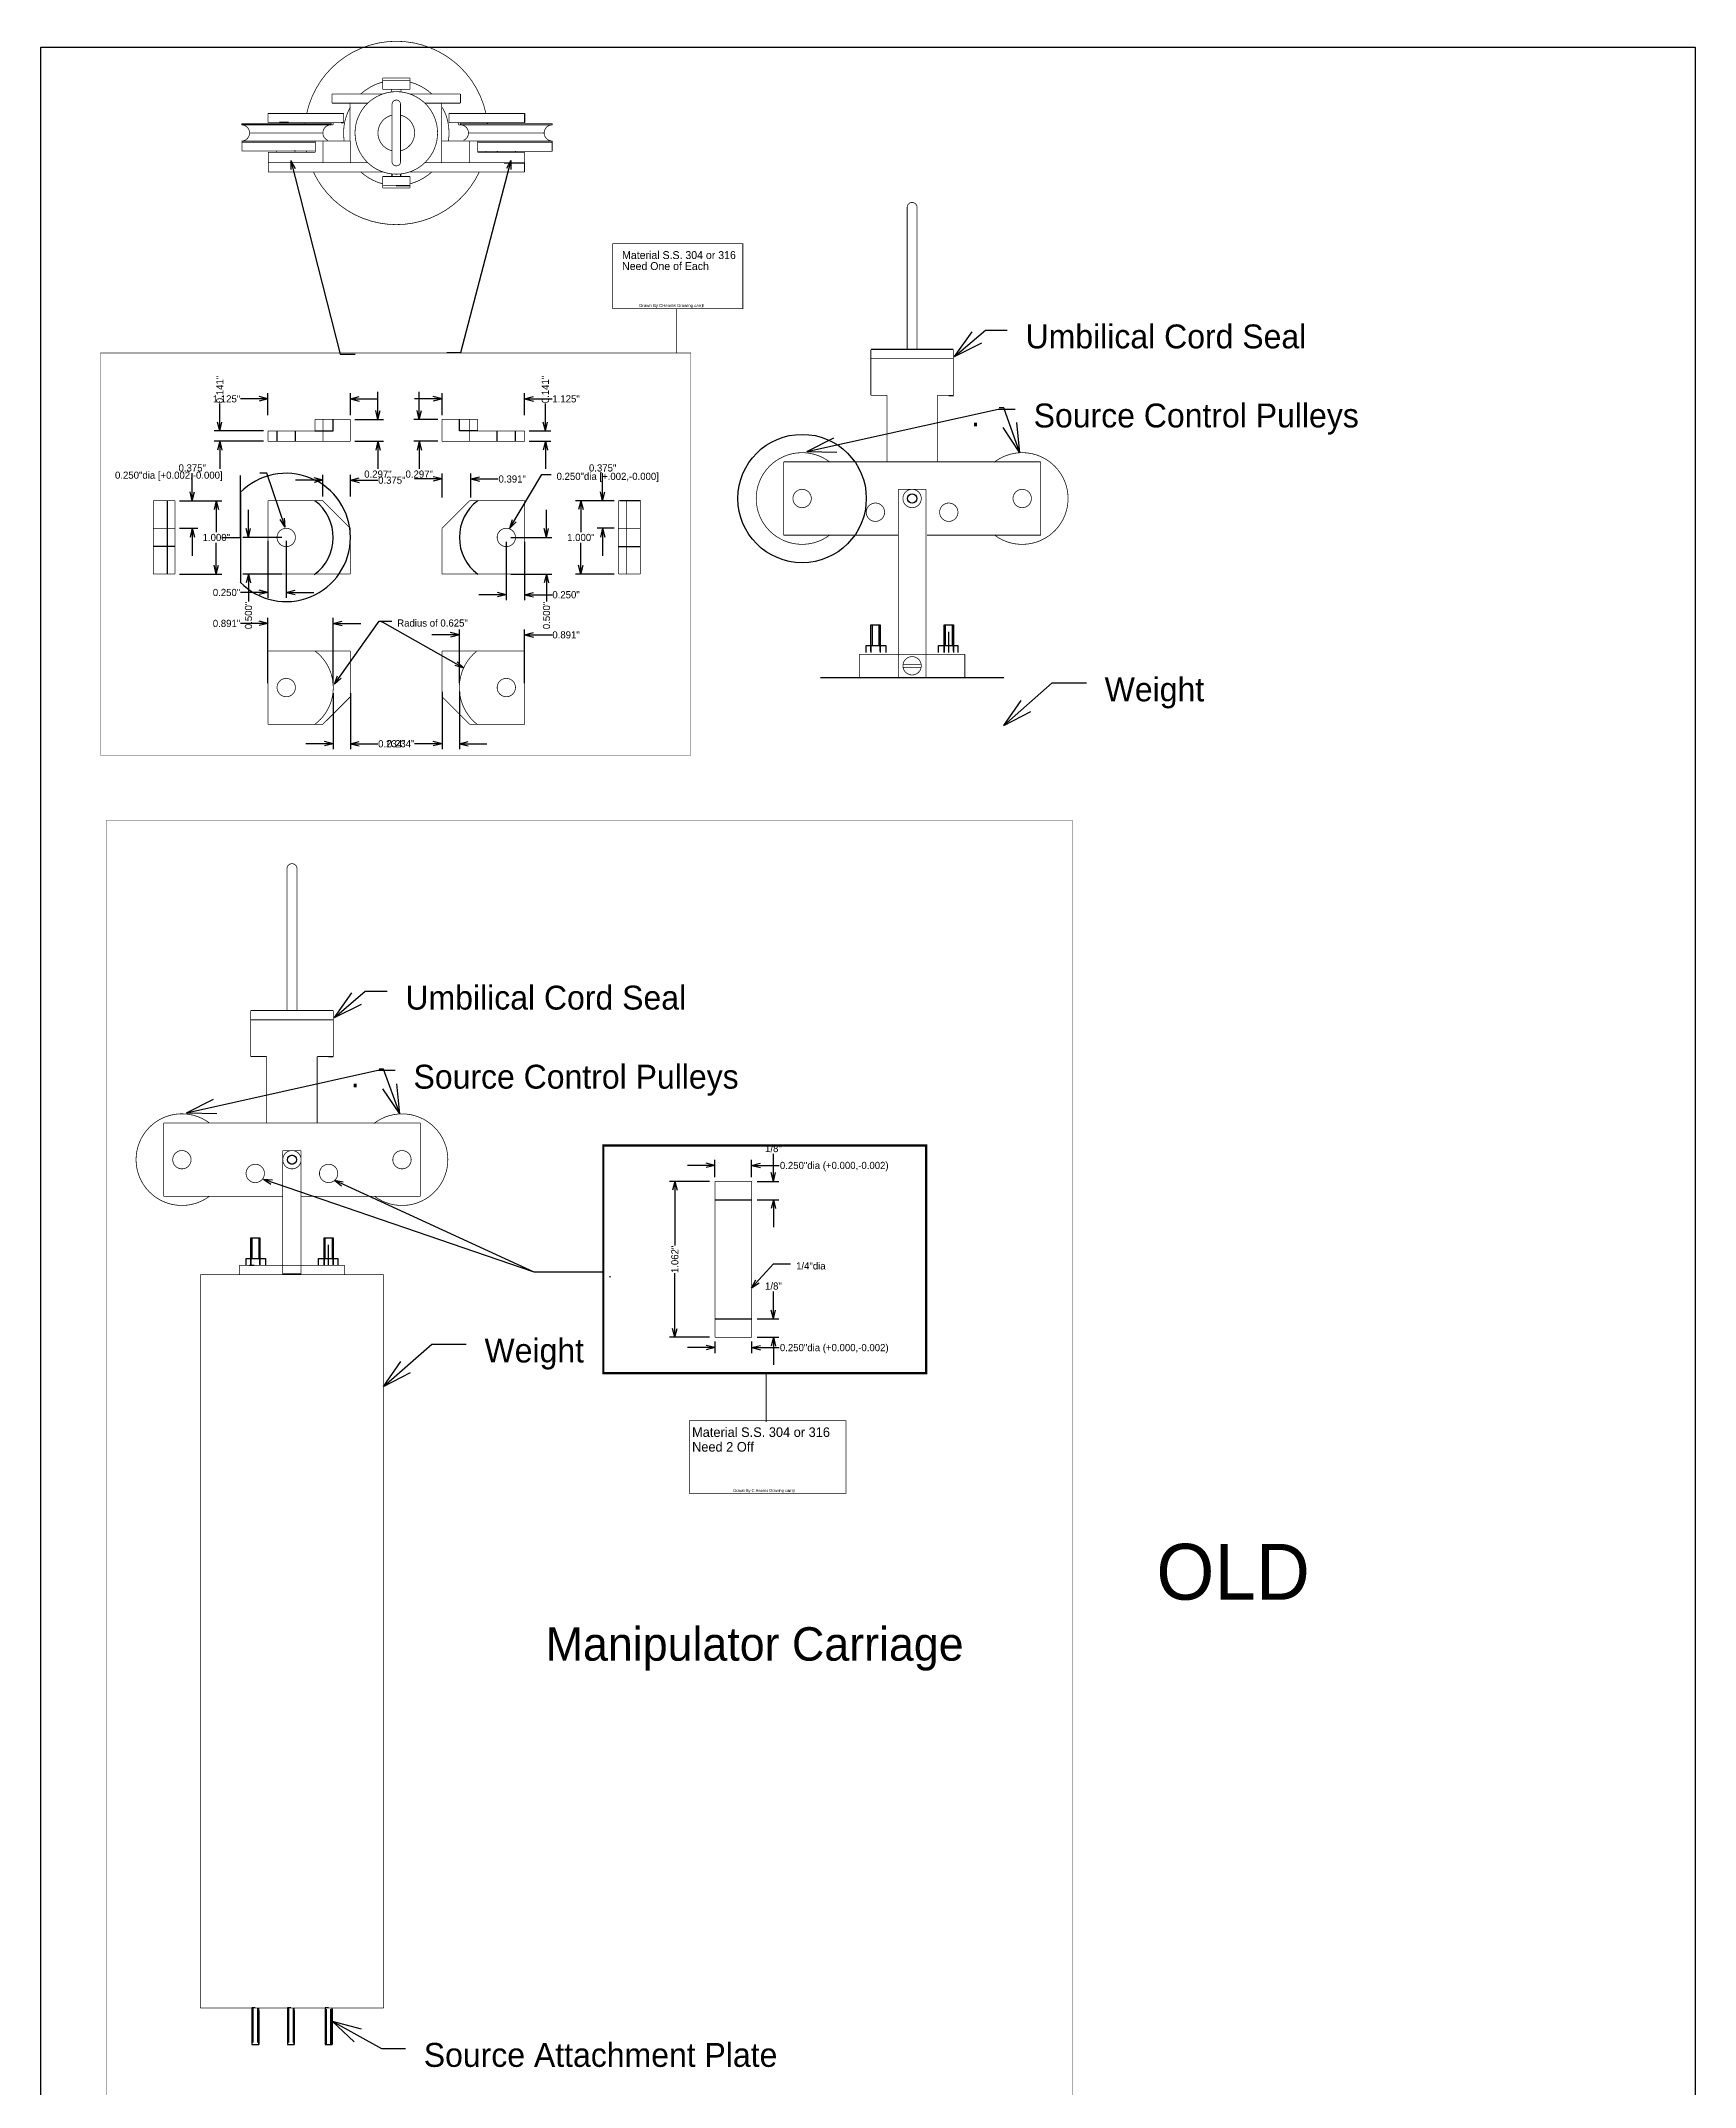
# Model space of a CAD drawing. Extents: x 6.1 to 72.1, y 39.6 to 86.4.
# Drawn here: x 49.56 to 72.11, y 58.54 to 86.44 of the extents above; entities that cross this region are included whole.
import ezdxf
from ezdxf.enums import TextEntityAlignment as Align

# ---------------------------------------------------------------- set-up
doc = ezdxf.new("R2010")
doc.units = 0
doc.linetypes.add('DOTS', pattern=[0])
doc.layers.add('LAYER01', color=7, linetype='CONTINUOUS')

# ---------------------------------------------------------------- blocks, each defined once
blk = doc.blocks.new('OPENARROW')
at = {"layer": 'LAYER01', "color": 0, "linetype": 'CONTINUOUS'}
for q in [(2, 0.5), (2, -0.5)]:
    blk.add_line((0, 0), q, dxfattribs=at)

msp = doc.modelspace()

# ---------------------------------------------------------------- linework, layer by layer
at = {"layer": 'LAYER01', "color": 0, "linetype": 'CONTINUOUS'}
for p, q in [((56.156, 85.453), (56.156, 85.328)), ((52.938, 85.328), (52.812, 85.328)), ((53.516, 85.312), (53.516, 85.298)), ((53.656, 85.328), (53.688, 85.328)), ((55.281, 85.312), (55.281, 85.297)), ((55.781, 84.938), (55.781, 84.922)), ((54.344, 84.625), (54.344, 84.594)), ((54.469, 84.594), (54.469, 84.625)), ((55.875, 84.781), (56.156, 84.781)), ((54.406, 84.469), (54.594, 84.469)), ((52, 81.125), (52, 81.5)), ((52.656, 81.562), (52.281, 81.562)), ((52.656, 81.341), (52.656, 81.638)), ((53.781, 81.341), (53.781, 81.638)), ((53.781, 81.562), (54.156, 81.562)), ((54.156, 81.281), (54.156, 81.656)), ((55.031, 81.562), (54.656, 81.562)), ((54.719, 81.281), (54.719, 81.656)), ((55.031, 81.341), (55.031, 81.638)), ((56.156, 81.341), (56.156, 81.638)), ((56.156, 81.562), (56.531, 81.562)), ((56.438, 81.125), (56.438, 81.5)), ((61.938, 81.609), (62, 81.609)), ((53.841, 81.281), (54.231, 81.281)), ((54.971, 81.281), (54.644, 81.281)), ((52.596, 81.125), (51.925, 81.125)), ((52.596, 80.984), (51.925, 80.984)), ((52, 80.984), (52, 80.609)), ((53.841, 80.984), (54.231, 80.984)), ((54.156, 80.984), (54.156, 80.609)), ((54.971, 80.984), (54.644, 80.984)), ((54.719, 80.984), (54.719, 80.609)), ((56.216, 81.125), (56.513, 81.125)), ((56.216, 80.984), (56.513, 80.984)), ((56.438, 80.984), (56.438, 80.609)), ((51.625, 80.172), (51.625, 80.547)), ((52.281, 79.672), (52.281, 80.516)), ((53.406, 80.453), (53.031, 80.453)), ((53.406, 80.232), (53.406, 80.528)), ((53.781, 80.232), (53.781, 80.528)), ((53.781, 80.453), (54.156, 80.453)), ((55.031, 80.469), (54.656, 80.469)), ((55.031, 80.216), (55.031, 80.544)), ((55.422, 80.216), (55.422, 80.544)), ((55.422, 80.469), (55.797, 80.469)), ((57.219, 80.172), (57.219, 80.547)), ((51.451, 80.172), (51.7, 80.172)), ((51.451, 80.172), (52.028, 80.172)), ((51.953, 80.172), (51.953, 79.745)), ((52.281, 80.281), (52.281, 79.062)), ((57.377, 80.172), (56.847, 80.172)), ((56.922, 80.172), (56.922, 79.745)), ((57.377, 80.172), (57.144, 80.172)), ((57.734, 80.172), (57.453, 80.172)), ((51.451, 79.797), (51.7, 79.797)), ((51.625, 79.797), (51.625, 79.422)), ((52.391, 79.672), (52.391, 80.047)), ((56.453, 79.672), (56.453, 80.047)), ((57.377, 79.797), (57.144, 79.797)), ((57.219, 79.797), (57.219, 79.422)), ((51.953, 79.172), (51.953, 79.599)), ((52.031, 79.672), (52.281, 79.672)), ((52.846, 79.672), (52.316, 79.672)), ((52.656, 79.627), (52.656, 78.847)), ((52.906, 79.627), (52.906, 78.847)), ((55.906, 79.612), (55.906, 78.816)), ((55.966, 79.672), (56.528, 79.672)), ((56.156, 79.612), (56.156, 78.816)), ((56.922, 79.172), (56.922, 79.599)), ((51.451, 79.172), (52.028, 79.172)), ((52.846, 79.172), (52.316, 79.172)), ((52.391, 79.172), (52.391, 78.797)), ((55.966, 79.172), (56.528, 79.172)), ((56.453, 79.172), (56.453, 78.797)), ((57.377, 79.172), (56.847, 79.172)), ((52.656, 78.922), (52.281, 78.922)), ((52.906, 78.922), (53.281, 78.922)), ((55.906, 78.891), (55.531, 78.891)), ((56.156, 78.891), (56.531, 78.891)), ((52.656, 78.5), (52.281, 78.5)), ((52.656, 77.685), (52.656, 78.575)), ((53.547, 77.685), (53.547, 78.575)), ((53.547, 78.5), (53.922, 78.5)), ((55.266, 77.685), (55.266, 78.419)), ((56.156, 77.685), (56.156, 78.419)), ((60.875, 78.12), (60.875, 78.479)), ((60.875, 78.198), (60.875, 78.479)), ((60.875, 78.479), (61, 78.479)), ((60.891, 78.479), (60.891, 78.198)), ((60.984, 78.479), (60.984, 78.198)), ((61, 78.12), (61, 78.479)), ((61, 78.479), (61, 78.198)), ((61.875, 78.12), (61.875, 78.479)), ((61.875, 78.104), (61.875, 78.479)), ((61.875, 78.479), (62, 78.479)), ((61.891, 78.198), (61.891, 78.479)), ((61.984, 78.479), (61.984, 78.198)), ((62, 78.479), (62, 78.104)), ((62, 78.479), (62, 78.104)), ((62, 78.12), (62, 78.479)), ((55.266, 78.344), (54.891, 78.344)), ((56.156, 78.344), (56.531, 78.344)), ((60.812, 78.104), (60.812, 78.198)), ((60.812, 78.104), (60.812, 78.198)), ((60.812, 78.198), (61.078, 78.198)), ((60.875, 78.198), (60.875, 78.104)), ((61, 78.198), (61, 78.104)), ((61.078, 78.198), (61.078, 78.104)), ((61.797, 78.104), (61.797, 78.198)), ((61.797, 78.104), (61.797, 78.198)), ((61.797, 78.198), (62.062, 78.198)), ((61.875, 78.198), (61.875, 78.104)), ((61.938, 78.104), (61.938, 78.385)), ((62.062, 78.198), (62.062, 78.104)), ((55.031, 77.565), (55.031, 76.784)), ((55.266, 77.565), (55.266, 76.784)), ((60.188, 77.76), (62.688, 77.76)), ((53.547, 77.549), (53.547, 76.784)), ((53.781, 77.549), (53.781, 76.784)), ((53.547, 76.859), (53.172, 76.859)), ((53.781, 76.859), (54.156, 76.859)), ((55.031, 76.859), (54.656, 76.859)), ((55.266, 76.859), (55.641, 76.859)), ((53.484, 72.594), (53.547, 72.594)), ((58.75, 70.951), (58.75, 71.184)), ((59.25, 70.951), (59.25, 71.184)), ((59.547, 70.891), (59.547, 71.266)), ((58.674, 70.891), (58.128, 70.891)), ((58.203, 70.891), (58.203, 70.017)), ((58.75, 71.109), (58.375, 71.109)), ((59.25, 71.109), (59.625, 71.109)), ((59.326, 70.891), (59.622, 70.891)), ((58.75, 70.641), (59.25, 70.641)), ((59.326, 70.641), (59.622, 70.641)), ((59.547, 70.641), (59.547, 70.266)), ((52.422, 69.838), (52.422, 70.12)), ((52.422, 69.76), (52.422, 70.12)), ((52.422, 70.12), (52.547, 70.12)), ((52.438, 70.12), (52.438, 69.838)), ((52.531, 70.12), (52.531, 69.838)), ((52.547, 70.12), (52.547, 69.838)), ((52.547, 69.76), (52.547, 70.12)), ((53.422, 70.12), (53.547, 70.12)), ((53.422, 69.76), (53.422, 70.12)), ((53.422, 69.745), (53.422, 70.12)), ((53.438, 69.838), (53.438, 70.12)), ((53.531, 70.12), (53.531, 69.838)), ((53.547, 70.12), (53.547, 69.745)), ((53.547, 70.12), (53.547, 69.745)), ((53.547, 69.76), (53.547, 70.12)), ((52.359, 69.745), (52.359, 69.838)), ((52.359, 69.838), (52.625, 69.838)), ((52.359, 69.745), (52.359, 69.838)), ((52.422, 69.838), (52.422, 69.745)), ((52.547, 69.838), (52.547, 69.745)), ((52.625, 69.838), (52.625, 69.745)), ((53.344, 69.838), (53.609, 69.838)), ((53.344, 69.745), (53.344, 69.838)), ((53.344, 69.745), (53.344, 69.838)), ((53.422, 69.838), (53.422, 69.745)), ((53.484, 69.745), (53.484, 70.026)), ((53.609, 69.838), (53.609, 69.745)), ((52.469, 69.745), (52.406, 69.745)), ((52.984, 69.625), (52.859, 69.625)), ((53.109, 69.625), (52.984, 69.625)), ((58.203, 68.766), (58.203, 69.639)), ((59.547, 69.016), (59.547, 69.391)), ((58.75, 69.016), (59.25, 69.016)), ((59.326, 69.016), (59.622, 69.016)), ((58.674, 68.766), (58.128, 68.766)), ((58.75, 68.706), (58.75, 68.55)), ((59.25, 68.706), (59.25, 68.55)), ((59.326, 68.766), (59.622, 68.766)), ((59.547, 68.766), (59.547, 68.391)), ((58.75, 68.625), (58.375, 68.625)), ((59.25, 68.625), (59.625, 68.625)), ((52.484, 59.62), (52.438, 59.62)), ((52.438, 59.62), (52.438, 59.12)), ((52.531, 59.12), (52.531, 59.62)), ((52.969, 59.62), (52.922, 59.62)), ((52.922, 59.62), (52.922, 59.12)), ((53.016, 59.12), (53.016, 59.62)), ((53.484, 59.62), (53.438, 59.62)), ((53.438, 59.62), (53.438, 59.12)), ((53.531, 59.12), (53.531, 59.62)), ((52.438, 59.12), (52.531, 59.12)), ((52.922, 59.12), (53.016, 59.12)), ((53.438, 59.12), (53.531, 59.12))]:
    msp.add_line(p, q, dxfattribs=at)
at = {"layer": 'LAYER01', "color": 0, "linetype": 'DOTS'}
for p, q in [((53.547, 81.125), (53.547, 81.281)), ((55.266, 81.125), (55.266, 81.281)), ((52.781, 80.984), (52.781, 81.125)), ((53.031, 80.984), (53.031, 81.125)), ((53.297, 81.125), (53.547, 81.125)), ((55.516, 81.125), (55.266, 81.125)), ((55.781, 80.984), (55.781, 81.125)), ((56.031, 80.984), (56.031, 81.125)), ((51.281, 80.172), (51.281, 79.172)), ((51.391, 79.547), (51.094, 79.547)), ((57.438, 79.547), (57.734, 79.547)), ((52.453, 59.62), (52.453, 59.151)), ((52.516, 59.62), (52.516, 59.151)), ((52.531, 59.151), (52.531, 59.62)), ((52.531, 59.588), (52.531, 59.12)), ((52.938, 59.62), (52.938, 59.151)), ((53, 59.62), (53, 59.151)), ((53.016, 59.151), (53.016, 59.62)), ((53.016, 59.588), (53.016, 59.12)), ((53.438, 59.604), (53.438, 59.135)), ((53.453, 59.12), (53.453, 59.604)), ((53.516, 59.12), (53.516, 59.604)), ((53.531, 59.604), (53.531, 59.12))]:
    msp.add_line(p, q, dxfattribs=at)
at = {"layer": 'LAYER01', "color": 0, "linetype": 'CONTINUOUS'}
msp.add_lwpolyline([(49.562, 86.359), (72.109, 86.359), (72.109, 39.891), (49.562, 39.891)], close=True, dxfattribs=at)
at = {"layer": 'LAYER01', "color": 0, "linetype": 'CONTINUOUS', "const_width": 0.01}
for points in [[(55.628, 85.454, 0.805527), (53.185, 85.454, 0.805527)], [(54.969, 85.188, 1), (53.844, 85.188, 1), (54.969, 85.188, 1)], [(54.217, 85.881, 0.119659), (53.92, 85.717, 0.119659)], [(54.891, 85.719, 0.118811), (54.595, 85.881, 0.118811)], [(53.781, 85.542, 0.16924), (53.696, 85.077, 0.16924)], [(54.342, 85.429, 0.774508), (54.346, 84.945, 0.774508)], [(54.464, 85.578, 1), (54.349, 85.578, 1)], [(54.467, 84.945, 0.774508), (54.471, 85.429, 0.774508)], [(55.116, 85.077, 0.133487), (55.075, 85.452, 0.133487)], [(52.297, 85.078, 1), (52.297, 85.297, 1)], [(53.164, 85.329, 0.003442), (53.162, 85.312, 0.003442)], [(53.164, 85.329, 0.00344), (53.162, 85.312, 0.00344)], [(53.516, 85.298, 0.81559), (53.472, 85.086, 0.81559)], [(53.547, 85.312, 1), (53.516, 85.312, 1), (53.547, 85.312, 1)], [(55.281, 85.312, 1), (55.25, 85.312, 1), (55.281, 85.312, 1)], [(56.531, 85.297, 1), (56.531, 85.078, 1)], [(53.182, 84.936, 0.003068), (53.185, 84.921, 0.003068)], [(55.628, 84.921, 0.003068), (55.631, 84.936, 0.003068)], [(53.276, 84.654, 0.633668), (55.537, 84.654, 0.633668)], [(53.923, 84.655, 0.118714), (54.218, 84.494, 0.118714)], [(54.348, 84.797, 1.130655), (54.463, 84.811, 1.130655)], [(54.594, 84.494, 0.119185), (54.891, 84.656, 0.119185)], [(61.505, 84.172, 1), (61.37, 84.172, 1)], [(60.312, 80.703, 2), (60.312, 79.703, 2)], [(62.562, 79.703, 2.024873), (62.553, 80.696, 2.024873)], [(60.063, 80.203, 1), (59.813, 80.203, 1), (60.063, 80.203, 1)], [(61.062, 80.016, 1), (60.812, 80.016, 1), (61.062, 80.016, 1)], [(61.562, 80.203, 1), (61.312, 80.203, 1), (61.562, 80.203, 1)], [(61.5, 80.203, 1), (61.375, 80.203, 1), (61.5, 80.203, 1)], [(62.062, 80.016, 1), (61.812, 80.016, 1), (62.062, 80.016, 1)], [(63.063, 80.203, 1), (62.813, 80.203, 1), (63.063, 80.203, 1)], [(53.031, 79.672, 1), (52.781, 79.672, 1), (53.031, 79.672, 1)], [(56.031, 79.672, 1), (55.781, 79.672, 1), (56.031, 79.672, 1)], [(53.287, 77.117, 0.506361), (53.297, 78.125, 0.506361)], [(55.502, 78.122, 0.481845), (55.512, 77.12, 0.481845)], [(61.562, 77.922, 1), (61.312, 77.922, 1), (61.562, 77.922, 1)], [(53.031, 77.625, 1), (52.781, 77.625, 1), (53.031, 77.625, 1)], [(56.031, 77.625, 1), (55.781, 77.625, 1), (56.031, 77.625, 1)], [(53.052, 75.156, 1), (52.917, 75.156, 1)], [(51.859, 71.688, 2), (51.859, 70.688, 2)], [(54.109, 70.688, 2.024873), (54.1, 71.68, 2.024873)], [(51.609, 71.187, 1), (51.359, 71.187, 1), (51.609, 71.187, 1)], [(53.109, 71.187, 1), (52.859, 71.187, 1), (53.109, 71.187, 1)], [(53.047, 71.187, 1), (52.922, 71.187, 1), (53.047, 71.187, 1)], [(54.609, 71.187, 1), (54.359, 71.187, 1), (54.609, 71.187, 1)], [(52.609, 71, 1), (52.359, 71, 1), (52.609, 71, 1)], [(53.609, 71, 1), (53.359, 71, 1), (53.609, 71, 1)]]:
    msp.add_lwpolyline(points, format="xyb", dxfattribs=at)
for points in [[(54.219, 85.938), (54.594, 85.938)], [(54.219, 85.906), (54.219, 85.938)], [(54.594, 85.938), (54.594, 85.906)], [(53.531, 85.719), (53.781, 85.719)], [(53.531, 85.594), (53.531, 85.719)], [(54.219, 85.718), (53.766, 85.718)], [(54.594, 85.906), (54.219, 85.906)], [(54.219, 85.906), (54.219, 85.781)], [(54.219, 85.781), (54.594, 85.781)], [(54.344, 85.75), (54.344, 85.781)], [(54.406, 85.781), (54.594, 85.781)], [(54.469, 85.75), (54.469, 85.781)], [(54.594, 85.781), (54.594, 85.906)], [(55.281, 85.719), (54.594, 85.719)], [(54.594, 85.719), (55.047, 85.719)], [(55.281, 85.594), (55.281, 85.719)], [(52.797, 85.453), (52.656, 85.453)], [(52.656, 85.453), (52.656, 85.328)], [(53.688, 85.453), (52.797, 85.453)], [(53.781, 85.594), (53.531, 85.594)], [(53.688, 85.328), (53.688, 85.453)], [(53.766, 85.594), (54.016, 85.594)], [(53.776, 85.078), (53.776, 85.594)], [(54.349, 85.578), (54.349, 84.797)], [(54.464, 85.578), (54.464, 84.797)], [(54.797, 85.594), (55.281, 85.594)], [(55.026, 85.078), (55.026, 85.594)], [(55.075, 85.452), (55.031, 85.538)], [(56.016, 85.453), (55.125, 85.453)], [(55.125, 85.328), (55.125, 85.453)], [(56.016, 85.453), (56.156, 85.453)], [(56.156, 85.328), (56.156, 85.453)], [(53.516, 85.312), (52.297, 85.312)], [(52.297, 85.312), (52.297, 85.297)], [(53.516, 85.298), (52.297, 85.298)], [(53.405, 85.188), (52.406, 85.188)], [(52.406, 85.188), (52.906, 85.188)], [(52.891, 85.328), (52.656, 85.328)], [(52.906, 85.328), (52.766, 85.328)], [(52.797, 85.328), (53.656, 85.328)], [(53.547, 85.328), (53.688, 85.328)], [(55.125, 85.328), (56.016, 85.328)], [(55.312, 85.312), (55.281, 85.312)], [(55.281, 85.297), (56.531, 85.297)], [(56.531, 85.312), (55.312, 85.312)], [(56.422, 85.188), (55.391, 85.188)], [(55.906, 85.328), (56.156, 85.328)], [(56.531, 85.312), (56.531, 85.298)], [(52.297, 85.078), (53.297, 85.078)], [(52.297, 85.062), (53.297, 85.062)], [(52.297, 84.942), (53.297, 84.942)], [(52.302, 85.078), (52.302, 85.062)], [(52.302, 85.062), (52.302, 84.938)], [(53.297, 84.922), (52.656, 84.922)], [(52.661, 84.922), (52.661, 84.781)], [(52.776, 84.922), (52.776, 84.938)], [(53.026, 84.922), (53.026, 84.953)], [(53.302, 85.078), (53.302, 84.922)], [(53.302, 85.078), (53.302, 84.922)], [(53.406, 85.078), (53.406, 84.781)], [(53.781, 84.781), (53.781, 85.078)], [(55.026, 84.781), (55.026, 85.078)], [(55.031, 85.078), (55.516, 85.078)], [(55.406, 85.078), (55.406, 84.781)], [(55.516, 84.922), (55.516, 85.078)], [(55.516, 85.078), (56.516, 85.078)], [(55.516, 85.062), (56.531, 85.062)], [(56.531, 84.938), (55.516, 84.938)], [(56.156, 84.922), (55.516, 84.922)], [(55.781, 84.938), (55.781, 84.922)], [(56.031, 84.938), (56.031, 84.922)], [(56.156, 84.781), (56.156, 84.922)], [(56.531, 85.077), (56.531, 85.062)], [(56.531, 85.062), (56.531, 84.938)], [(53.016, 84.781), (52.656, 84.781)], [(52.984, 84.656), (52.656, 84.656)], [(52.661, 84.781), (52.661, 84.656)], [(53.141, 84.656), (52.922, 84.656)], [(53.141, 84.656), (54.219, 84.656)], [(54.594, 84.594), (54.219, 84.594)], [(54.219, 84.594), (54.219, 84.469)], [(54.594, 84.656), (55.938, 84.656)], [(54.594, 84.469), (54.594, 84.594)], [(54.797, 84.781), (55.891, 84.781)], [(56.156, 84.781), (55.031, 84.781)], [(56.151, 84.656), (56.151, 84.781)], [(56.156, 84.781), (56.156, 84.656)], [(54.219, 84.469), (54.594, 84.469)], [(54.219, 84.469), (54.219, 84.438)], [(54.219, 84.438), (54.594, 84.438)], [(54.594, 84.438), (54.594, 84.469)], [(61.37, 82.234), (61.37, 84.172)], [(61.505, 84.172), (61.505, 82.234)], [(58.224, 82.797), (58.224, 82.188)], [(60.875, 82.239), (62, 82.239)], [(60.875, 82.239), (61.375, 82.239)], [(62, 82.234), (60.875, 82.234)], [(60.875, 82.234), (60.875, 82.109)], [(60.875, 82.109), (62, 82.109)], [(60.875, 81.609), (60.875, 82.109)], [(62, 82.109), (62, 82.234)], [(62, 81.609), (62, 82.109)], [(60.875, 81.609), (61.094, 81.609)], [(61.094, 81.609), (61.094, 80.703)], [(61.781, 81.609), (62, 81.609)], [(61.781, 81.609), (61.781, 80.703)], [(53.781, 81.281), (53.297, 81.281)], [(53.297, 81.125), (53.297, 81.281)], [(53.406, 81.281), (53.406, 80.984)], [(53.781, 80.984), (53.781, 81.281)], [(55.031, 81.281), (55.516, 81.281)], [(55.031, 81.281), (55.031, 80.984)], [(55.406, 81.281), (55.406, 80.984)], [(55.516, 81.125), (55.516, 81.281)], [(53.297, 81.125), (52.656, 81.125)], [(52.656, 80.984), (52.656, 81.125)], [(53.781, 80.984), (52.656, 80.984)], [(56.156, 80.984), (55.031, 80.984)], [(56.156, 81.125), (55.516, 81.125)], [(56.156, 80.984), (56.156, 81.125)], [(59.688, 80.703), (59.688, 79.703)], [(59.688, 80.703), (63.188, 80.703)], [(63.188, 80.703), (63.188, 79.703)], [(51.094, 80.172), (51.391, 80.172)], [(51.094, 79.172), (51.094, 80.172)], [(51.391, 80.172), (51.109, 80.172)], [(51.391, 80.172), (51.391, 79.172)], [(53.406, 80.172), (52.656, 80.172)], [(52.656, 80.172), (52.656, 79.172)], [(53.781, 79.797), (53.406, 80.172)], [(55.031, 79.797), (55.406, 80.172)], [(55.406, 80.172), (56.156, 80.172)], [(56.156, 80.172), (56.156, 79.172)], [(57.432, 79.172), (57.432, 80.172)], [(57.438, 80.172), (57.734, 80.172)], [(57.547, 80.172), (57.547, 79.172)], [(57.734, 80.172), (57.734, 79.172)], [(61.25, 77.766), (61.25, 80.328)], [(61.25, 80.328), (61.625, 80.328)], [(61.625, 80.328), (61.625, 77.766)], [(51.094, 79.797), (51.391, 79.797)], [(51.094, 79.797), (51.094, 79.172)], [(53.781, 79.172), (53.781, 79.797)], [(55.031, 79.797), (55.031, 79.172)], [(57.438, 79.797), (57.734, 79.797)], [(61.25, 79.703), (59.688, 79.703)], [(63.188, 79.703), (61.641, 79.703)], [(51.391, 79.172), (51.094, 79.172)], [(52.656, 79.172), (53.781, 79.172)], [(56.156, 79.172), (55.031, 79.172)], [(57.734, 79.172), (57.438, 79.172)], [(52.656, 78.125), (52.656, 77.125)], [(53.781, 78.125), (52.656, 78.125)], [(53.781, 77.5), (53.781, 78.125)], [(56.156, 78.125), (55.031, 78.125)], [(55.031, 78.125), (55.031, 77.5)], [(56.156, 78.125), (56.156, 77.125)], [(62.156, 78.078), (60.719, 78.078)], [(60.719, 78.078), (60.719, 77.766)], [(61.312, 77.942), (61.547, 77.942)], [(61.562, 77.901), (61.312, 77.901)], [(61.531, 77.942), (61.562, 77.942)], [(62.156, 77.766), (62.156, 78.078)], [(53.406, 77.125), (53.781, 77.5)], [(55.031, 77.5), (55.406, 77.125)], [(52.656, 77.125), (53.406, 77.125)], [(55.406, 77.125), (56.156, 77.125)], [(52.917, 73.219), (52.917, 75.156)], [(53.052, 75.156), (53.052, 73.219)], [(52.422, 73.224), (53.547, 73.224)], [(52.422, 73.224), (52.922, 73.224)], [(53.547, 73.219), (52.422, 73.219)], [(52.422, 73.219), (52.422, 73.094)], [(53.547, 73.094), (53.547, 73.219)], [(52.422, 73.094), (53.547, 73.094)], [(52.422, 72.594), (52.422, 73.094)], [(53.547, 72.594), (53.547, 73.094)], [(52.422, 72.594), (52.641, 72.594)], [(52.641, 72.594), (52.641, 71.688)], [(53.328, 72.594), (53.547, 72.594)], [(53.328, 72.594), (53.328, 71.688)], [(51.234, 71.688), (51.234, 70.688)], [(51.234, 71.688), (54.734, 71.688)], [(54.734, 71.688), (54.734, 70.688)], [(52.859, 71.187), (52.859, 71.312)], [(52.859, 71.312), (53.109, 71.312)], [(52.859, 69.625), (52.859, 71.187)], [(53.109, 71.312), (53.109, 69.625)], [(58.75, 70.891), (58.75, 68.766)], [(59.25, 70.891), (58.75, 70.891)], [(59.25, 68.766), (59.25, 70.891)], [(52.859, 70.688), (51.234, 70.688)], [(54.734, 70.688), (53.109, 70.688)], [(51.734, 69.619), (51.734, 64.244)], [(51.734, 69.619), (54.234, 69.619)], [(51.734, 59.62), (51.734, 69.557)], [(52.984, 69.745), (52.266, 69.745)], [(52.266, 69.745), (52.266, 69.62)], [(53.609, 69.745), (52.359, 69.745)], [(52.984, 69.745), (53.703, 69.745)], [(53.703, 69.745), (53.703, 69.62)], [(54.234, 69.619), (54.234, 59.62)], [(54.234, 69.619), (54.234, 64.666)], [(58.75, 68.766), (59.25, 68.766)], [(59.448, 67.609), (59.448, 68.281)], [(54.234, 59.62), (51.734, 59.62)]]:
    msp.add_lwpolyline(points, dxfattribs=at)
at = {"layer": 'LAYER01', "color": 0, "linetype": 'DOTS', "const_width": 0.01}
msp.add_lwpolyline([(55.324, 85.087, 0.81559), (55.281, 85.297, 0.81559)], format="xyb", dxfattribs=at)
for points in [[(53.781, 85.078), (53.297, 85.078)], [(54.016, 84.781), (52.656, 84.781)], [(53.781, 84.781), (52.656, 84.781)], [(55.859, 84.656), (56.156, 84.656)]]:
    msp.add_lwpolyline(points, dxfattribs=at)
at = {"layer": 'LAYER01', "color": 0, "linetype": 'CONTINUOUS'}
for points in [[(52.969, 84.812), (53.641, 82.172), (53.844, 82.172)], [(55.969, 84.812), (55.281, 82.188), (55.094, 82.188)], [(62.016, 82.141), (62.438, 82.5), (62.734, 82.5)], [(60, 80.844), (62.609, 81.422), (62.844, 81.422)], [(62.906, 80.828), (62.688, 81.438), (62.625, 81.438)], [(52.891, 79.812), (52.641, 80.547), (52.547, 80.547)], [(55.953, 79.797), (56.391, 80.531), (56.516, 80.531)], [(53.562, 77.672), (54.172, 78.531), (54.344, 78.531)], [(55.328, 77.891), (54.219, 78.516), (54.203, 78.516)], [(62.688, 77.109), (63.344, 77.688), (63.812, 77.688)], [(53.562, 73.125), (53.984, 73.484), (54.281, 73.484)], [(51.547, 71.828), (54.156, 72.406), (54.391, 72.406)], [(54.453, 71.812), (54.234, 72.422), (54.172, 72.422)], [(52.594, 70.922), (56.281, 69.656), (57.234, 69.656)], [(53.562, 70.906), (56.281, 69.656), (57.219, 69.656)], [(59.25, 69.438), (59.547, 69.766), (59.781, 69.766)], [(54.234, 68.094), (54.891, 68.672), (55.359, 68.672)], [(53.531, 59.442), (54.203, 59.067), (54.531, 59.067)]]:
    msp.add_lwpolyline(points, dxfattribs=at)
at = {"layer": 'LAYER01', "color": 0, "linetype": 'DOTS', "const_width": 0.01}
msp.add_lwpolyline([(57.354, 83.677), (59.13, 83.677), (59.13, 82.792), (57.354, 82.792)], close=True, dxfattribs=at)
at = {"layer": 'LAYER01', "color": 0, "linetype": 'CONTINUOUS'}
for points, const_width in [([(50.376, 82.187), (58.421, 82.187), (58.421, 76.704), (50.376, 76.704)], 0.005), ([(50.453, 75.812), (63.625, 75.812), (63.625, 57.578), (50.453, 57.578)], 0.005), ([(57.229, 71.38), (61.63, 71.38), (61.63, 68.276), (57.229, 68.276)], 0.03), ([(58.401, 67.63), (60.536, 67.63), (60.536, 66.636), (58.401, 66.636)], 0.01)]:
    msp.add_lwpolyline(points, close=True, dxfattribs=dict(at, const_width=const_width))
for centre, radius in [((59.938, 80.203), 0.875), ((61.438, 80.203), 0.0625), ((61.438, 80.203), 0.0625), ((52.984, 71.187), 0.0625), ((52.984, 71.187), 0.0625)]:
    msp.add_circle(centre, radius, dxfattribs=at)
for centre, radius, start, end in [((54.406, 85.188), 1.25, 5.7535, 6.4706), ((54.406, 85.188), 1.25, 5.7106, 6.4188), ((52.906, 79.672), 0.875, 224.2748, 135.7252)]:
    msp.add_arc(centre, radius, start, end, dxfattribs=at)
at = {"layer": 'LAYER01', "color": 0, "linetype": 'DOTS'}
for centre, start, end in [((52.922, 79.672), 305.7067, 53.1301), ((55.891, 79.672), 126.8699, 233.1301)]:
    msp.add_arc(centre, 0.625, start, end, dxfattribs=at)

# ---------------------------------------------------------------- block references
at = {"layer": 'LAYER01', "color": 0}
for p, xscale, yscale, rotation in [((52.969, 84.812), 0.06, 0.06, 284.27530652921), ((55.969, 84.812), 0.06, 0.06, 255.32360686255), ((62.016, 82.141), 0.2, 0.2, 40.426078740098), ((52.656, 81.562), 0.06, 0.06, 180), ((55.031, 81.562), 0.06, 0.06, 180), ((52, 81.125), 0.06, 0.06, 90), ((54.156, 81.281), 0.06, 0.06, 90), ((54.719, 81.281), 0.06, 0.06, 90), ((56.438, 81.125), 0.06, 0.06, 90), ((62.906, 80.828), 0.2, 0.2, 109.74683660543), ((52, 80.984), 0.06, 0.06, 270), ((54.156, 80.984), 0.06, 0.06, 270), ((54.719, 80.984), 0.06, 0.06, 270), ((56.438, 80.984), 0.06, 0.06, 270), ((60, 80.844), 0.2, 0.2, 12.492475577361), ((53.406, 80.453), 0.06, 0.06, 180), ((55.031, 80.469), 0.06, 0.06, 180), ((51.625, 80.172), 0.06, 0.06, 90), ((51.953, 80.172), 0.06, 0.06, 270), ((56.922, 80.172), 0.06, 0.06, 270), ((57.219, 80.172), 0.06, 0.06, 90), ((51.625, 79.797), 0.06, 0.06, 270), ((52.891, 79.812), 0.06, 0.06, 108.79988515865), ((55.953, 79.797), 0.06, 0.06, 59.21585347367301), ((57.219, 79.797), 0.06, 0.06, 270), ((52.391, 79.672), 0.06, 0.06, 90), ((56.453, 79.672), 0.06, 0.06, 90), ((51.953, 79.172), 0.06, 0.06, 90), ((56.922, 79.172), 0.06, 0.06, 90), ((52.391, 79.172), 0.06, 0.06, 270), ((56.453, 79.172), 0.06, 0.06, 270), ((52.656, 78.922), 0.06, 0.06, 180), ((55.906, 78.891), 0.06, 0.06, 180), ((52.656, 78.5), 0.06, 0.06, 180), ((55.266, 78.344), 0.06, 0.06, 180), ((55.328, 77.891), 0.06, 0.06, 150.60394714506), ((53.562, 77.672), 0.06, 0.06, 54.659893078442), ((62.688, 77.109), 0.2, 0.2, 41.37851529588301), ((53.547, 76.859), 0.06, 0.06, 180), ((55.031, 76.859), 0.06, 0.06, 180), ((53.562, 73.125), 0.2, 0.2, 40.426078740099), ((51.547, 71.828), 0.2, 0.2, 12.492475577361), ((54.453, 71.812), 0.2, 0.2, 109.74683660543), ((52.594, 70.922), 0.06, 0.06, 341.05673693875), ((53.562, 70.906), 0.06, 0.06, 335.30844183652), ((58.203, 70.891), 0.06, 0.06, 270), ((58.75, 71.109), 0.06, 0.06, 180), ((59.547, 70.891), 0.06, 0.06, 90), ((59.547, 70.641), 0.06, 0.06, 270), ((59.25, 69.438), 0.06, 0.06, 47.86240522611), ((59.547, 69.016), 0.06, 0.06, 90), ((58.203, 68.766), 0.06, 0.06, 90), ((58.75, 68.625), 0.06, 0.06, 180), ((59.547, 68.766), 0.06, 0.06, 270), ((54.234, 68.094), 0.2, 0.2, 41.37851529588301), ((53.531, 59.442), 0.2, 0.2, 330.83238662042)]:
    msp.add_blockref('OPENARROW', p, dxfattribs=dict(at, xscale=xscale, yscale=yscale, rotation=rotation))
at = {"layer": 'LAYER01', "color": 0, "xscale": 0.06, "yscale": 0.06}
for p in [(53.781, 81.562), (56.156, 81.562), (53.781, 80.453), (55.422, 80.469), (52.906, 78.922), (56.156, 78.891), (53.547, 78.5), (56.156, 78.344), (53.781, 76.859), (55.266, 76.859), (59.25, 71.109), (59.25, 68.625)]:
    msp.add_blockref('OPENARROW', p, dxfattribs=at)

# ---------------------------------------------------------------- texts
at = {"layer": 'LAYER01', "color": 0}
for s, height, p in [('Material S.S. 304 or 316', 0.10752, (57.484, 83.576)), ('Need One of Each', 0.10752, (57.484, 83.426)), ('Drawn By CHearns Drawing carrjl', 0.04236, (57.719, 82.855)), ('Umbilical Cord Seal', 0.32583, (62.984, 82.576)), ('Source Control Pulleys', 0.32583, (63.094, 81.498)), ('.', 0.326, (62.24, 81.513)), ('0.250"dia [+0.002,-0.000]', 0.09775, (50.572, 80.57)), ('0.250"dia [+.002,-0.000]', 0.09775, (56.591, 80.554)), ('Radius of 0.625"', 0.09775, (54.419, 78.554)), ('Weight', 0.3258, (64.062, 77.763)), ('Umbilical Cord Seal', 0.32583, (54.531, 73.56)), ('Source Control Pulleys', 0.32583, (54.641, 72.482)), ('.', 0.326, (53.787, 72.498)), ('1/4"dia', 0.0977, (59.856, 69.788)), ('.', 0.0977, (57.294, 69.679)), ('.', 0.0977, (57.309, 69.679)), ('Weight', 0.3258, (55.609, 68.748)), ('Material S.S. 304 or 316', 0.13033, (58.438, 67.537)), ('Need 2 Off', 0.1303, (58.438, 67.337)), ('Drawn By C.Hearns Drawing carriji', 0.0391, (59, 66.695)), ('OLD', 0.7614, (64.766, 65.949)), ('Manipulator Carriage', 0.45616, (56.443, 64.812)), ('Source Attachment Plate', 0.32583, (54.781, 59.143))]:
    msp.add_text(s, height=height, dxfattribs=at).set_placement(p, align=Align.TOP_LEFT)
for s, p in [('0.141"', (52, 81.689)), ('0.141"', (56.438, 81.689)), ('0.500"', (52.391, 78.608)), ('0.500"', (56.453, 78.608)), ('1.062"', (58.203, 69.828))]:
    msp.add_text(s, height=0.0977, rotation=90, dxfattribs=at).set_placement(p, align=Align.MIDDLE_CENTER)
for s, height, p in [('1.125"', 0.0977, (52.092, 81.562)), ('1.125"', 0.0977, (56.72, 81.562)), ('0.375"', 0.0977, (51.625, 80.62)), ('0.375"', 0.0977, (57.219, 80.62)), ('0.297"', 0.0977, (54.156, 80.536)), ('0.375"', 0.0977, (54.345, 80.453)), ('0.297"', 0.0977, (54.719, 80.536)), ('0.391"', 0.0977, (55.986, 80.469)), ('1.000"', 0.0977, (51.953, 79.672)), ('1.000"', 0.0977, (56.922, 79.672)), ('0.250"', 0.0977, (52.092, 78.922)), ('0.250"', 0.0977, (56.72, 78.891)), ('0.891"', 0.0977, (52.092, 78.5)), ('0.891"', 0.0977, (56.72, 78.344)), ('0.234"', 0.0977, (54.345, 76.859)), ('0.234"', 0.0977, (54.467, 76.859)), ('1/8"', 0.0977, (59.547, 71.339)), ('0.250"dia (+0.000,-0.002)', 0.09775, (60.376, 71.109)), ('1/8"', 0.0977, (59.547, 69.464)), ('0.250"dia (+0.000,-0.002)', 0.09775, (60.376, 68.625))]:
    msp.add_text(s, height=height, dxfattribs=at).set_placement(p, align=Align.MIDDLE_CENTER)

doc.saveas('drawing.dxf')
